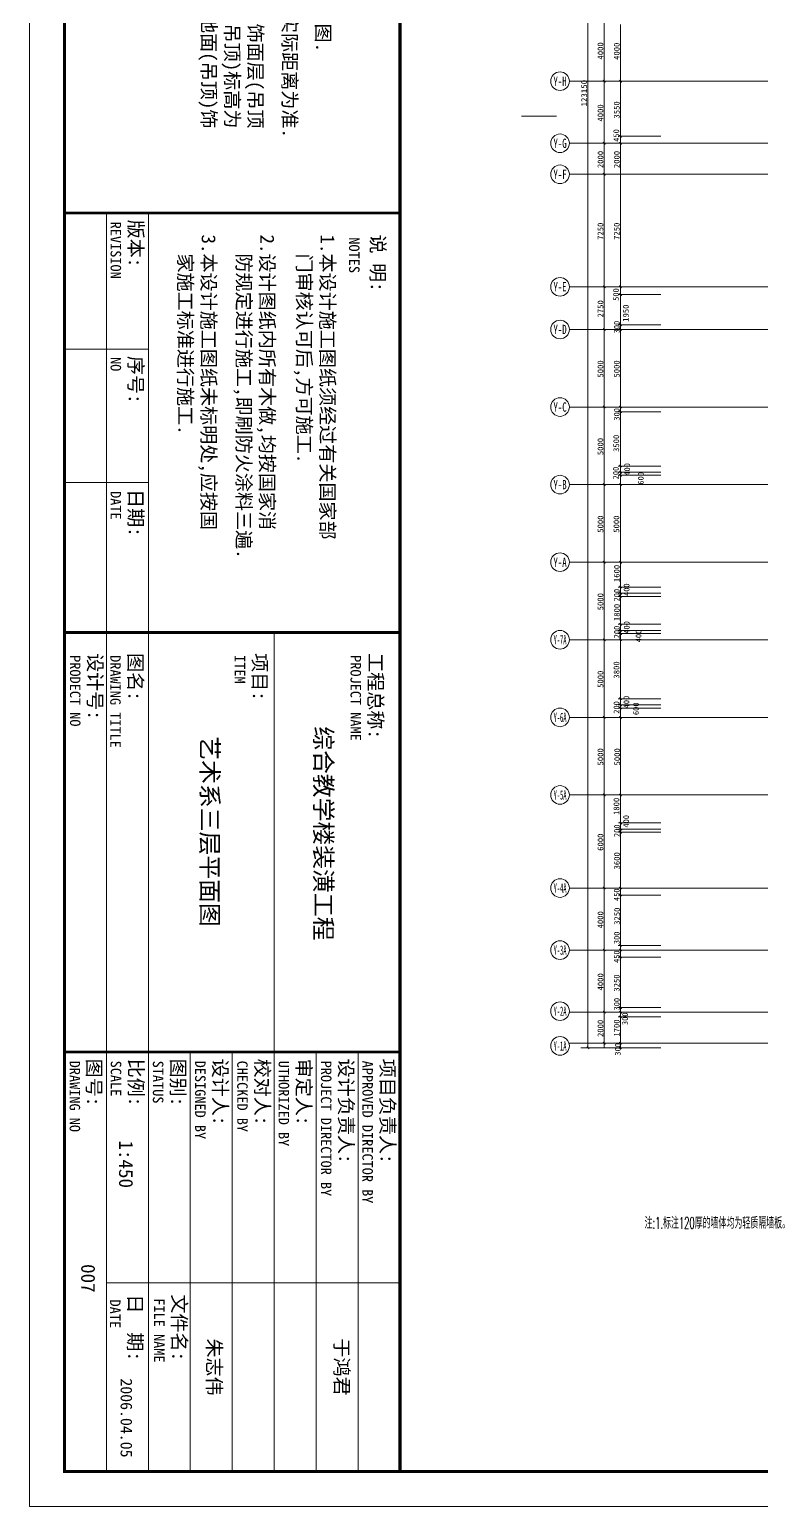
# Model space of a CAD drawing. Extents: x -307567 to 704339, y -10277 to 165507.
# Drawn here: x 80863 to 128064, y -10277 to 84910 of the extents above; entities that cross this region are included whole.
import ezdxf
from ezdxf.enums import TextEntityAlignment as Align

# ---------------------------------------------------------------- set-up
doc = ezdxf.new("R2010")
doc.units = 0
doc.header["$MEASUREMENT"] = 0
for name, color, linetype, lineweight in [('AXIS', 7, 'CONTINUOUS', 5), ('wode', 250, 'CONTINUOUS', 0), ('ziti', 32, 'CONTINUOUS', 0), ('我的', 255, 'CONTINUOUS', 0)]:
    doc.layers.add(name, color=color, linetype=linetype, lineweight=lineweight)
doc.styles.add('HZ', font='txt', dxfattribs={"width": 0.7, "height": 5, "bigfont": 'STF:宋体'})
doc.styles.get("Standard").update_dxf_attribs({"font": 'txt', "height": 3})

msp = doc.modelspace()

# ---------------------------------------------------------------- linework, layer by layer
at = {"layer": 'AXIS', "color": 0}
msp.add_lwpolyline([(211123.29347, 165506.44355), (80863.18581, 165506.44355), (80863.18581, -10277.09273), (211123.29347, -10277.09273)], close=True, dxfattribs=at)
at = {"layer": 'AXIS', "color": 0, "const_width": 180.29081}
msp.add_lwpolyline([(208869.65839, 163252.80847), (83116.82089, 163252.80847), (83116.82089, -8023.45765), (208869.65839, -8023.45765)], close=True, dxfattribs=at)
at = {"layer": 'wode', "color": 0}
for p, q in [((116874.03252, 19280.57061), (116874.03252, 142429.04041)), ((117924.01939, 81579.79339), (117924.01939, 85579.74187)), ((118974.00627, 78029.83472), (118974.00627, 85229.74472)), ((118974.00627, 78029.83472), (118974.00627, 81879.78964)), ((115674.04752, 81579.79339), (118974.00627, 81579.79339)), ((115674.04752, 81579.79339), (118974.00627, 81579.79339)), ((117924.01939, 77579.84034), (117924.01939, 81579.79339)), ((118824.00814, 81579.79339), (121616.51474, 81579.79339)), ((118974.00627, 81279.79714), (118974.00627, 81579.79339)), ((195197.62623, 81579.79339), (118974.00627, 81579.79339)), ((195197.62623, 81579.79339), (118974.00627, 81579.79339)), ((112597.2183, 79332.33461), (114847.19018, 79332.33461)), ((118974.00627, 68329.95749), (118974.00627, 79779.81589)), ((115674.04752, 77579.84034), (118974.00627, 77579.84034)), ((115674.04752, 77579.84034), (118974.00627, 77579.84034)), ((117924.01939, 75579.86839), (117924.01939, 77579.84034)), ((118824.00814, 78029.83472), (121568.28536, 78029.83472)), ((118824.00814, 77579.84034), (121616.51474, 77579.84034)), ((118974.00627, 77579.84034), (118974.00627, 78029.83472)), ((195197.62623, 77579.84034), (118974.00627, 77579.84034)), ((195197.62623, 77579.84034), (118974.00627, 77579.84034)), ((115674.04752, 75579.86839), (118974.00627, 75579.86839)), ((115674.04752, 75579.86839), (118974.00627, 75579.86839)), ((117924.01939, 68329.95749), (117924.01939, 75579.86839)), ((195197.62623, 75579.86839), (118974.00627, 75579.86839)), ((195197.62623, 75579.86839), (118974.00627, 75579.86839)), ((115674.04752, 68329.95749), (118974.00627, 68329.95749)), ((115674.04752, 68329.95749), (118974.00627, 68329.95749)), ((117924.01939, 65579.99034), (117924.01939, 68329.95749)), ((118824.00814, 68329.95749), (121616.51474, 68329.95749)), ((118824.00814, 67829.96679), (121568.28536, 67829.96679)), ((118974.00627, 67829.96679), (118974.00627, 68329.95749)), ((195197.62623, 68329.95749), (118974.00627, 68329.95749)), ((195197.62623, 68329.95749), (118974.00627, 68329.95749)), ((118974.00627, 65879.98659), (118974.00627, 67829.96679)), ((118824.00814, 65879.98659), (121568.28536, 65879.98659)), ((118974.00627, 65579.99034), (118974.00627, 65879.98659)), ((115674.04752, 65579.99034), (118974.00627, 65579.99034)), ((115674.04752, 65579.99034), (118974.00627, 65579.99034)), ((117924.01939, 60580.05589), (117924.01939, 65579.99034)), ((118824.00814, 65579.99034), (195197.62623, 65579.99034)), ((118974.00627, 56780.10186), (118974.00627, 65579.99034)), ((115674.04752, 60580.05589), (118974.00627, 60580.05589)), ((115674.04752, 60580.05589), (118974.00627, 60580.05589)), ((117924.01939, 55580.11686), (117924.01939, 60580.05589)), ((118824.00814, 60580.05589), (121616.51474, 60580.05589)), ((118824.00814, 60280.05964), (121568.28536, 60280.05964)), ((118974.00627, 60280.05964), (118974.00627, 60580.05589)), ((195197.62623, 60580.05589), (118974.00627, 60580.05589)), ((195197.62623, 60580.05589), (118974.00627, 60580.05589)), ((118974.00627, 56180.10936), (118974.00627, 57580.09339)), ((118824.00814, 56780.10186), (121568.28536, 56780.10186)), ((118824.00814, 56380.10839), (121568.28536, 56380.10839)), ((118824.00814, 56180.10936), (121568.28536, 56180.10936)), ((118974.00627, 56380.10839), (118974.00627, 56780.10186)), ((118974.00627, 45580.24339), (118974.00627, 56180.10936)), ((115674.04752, 55580.11686), (118974.00627, 55580.11686)), ((115674.04752, 55580.11686), (118974.00627, 55580.11686)), ((117924.01939, 50580.18013), (117924.01939, 55580.11686)), ((118824.00814, 55580.11686), (121616.51474, 55580.11686)), ((195197.62623, 55580.11686), (118974.00627, 55580.11686)), ((195197.62623, 55580.11686), (118974.00627, 55580.11686)), ((115674.04752, 50580.18013), (118974.00627, 50580.18013)), ((115674.04752, 50580.18013), (118974.00627, 50580.18013)), ((117924.01939, 45580.24339), (117924.01939, 50580.18013)), ((118824.00814, 50580.18013), (121616.51474, 50580.18013)), ((118974.00627, 50180.18665), (118974.00627, 50580.18013)), ((195197.62623, 50580.18013), (118974.00627, 50580.18013)), ((195197.62623, 50580.18013), (118974.00627, 50580.18013)), ((118974.00627, 48380.20915), (118974.00627, 49780.19089)), ((118824.00814, 48980.20165), (121568.28536, 48980.20165)), ((118824.00814, 48580.20589), (121568.28536, 48580.20589)), ((118974.00627, 48580.20589), (118974.00627, 48980.20165)), ((118824.00814, 48380.20915), (121568.28536, 48380.20915)), ((118974.00627, 47780.21665), (118974.00627, 48380.20915)), ((118974.00627, 45980.23915), (118974.00627, 47380.22089)), ((118824.00814, 46580.23165), (121568.28536, 46580.23165)), ((118824.00814, 46180.23589), (121568.28536, 46180.23589)), ((118824.00814, 45980.23915), (121568.28536, 45980.23915)), ((118974.00627, 46180.23589), (118974.00627, 46580.23165)), ((118974.00627, 45580.24339), (118974.00627, 45980.23915)), ((115674.04752, 45580.24339), (118974.00627, 45580.24339)), ((117924.01939, 40580.30436), (117924.01939, 45580.24339)), ((118824.00814, 45580.24339), (121616.51474, 45580.24339)), ((118824.00814, 45580.24339), (121616.51474, 45580.24339)), ((118974.00627, 40580.30436), (118974.00627, 45580.24339)), ((195197.62623, 45580.24339), (118974.00627, 45580.24339)), ((118974.00627, 41180.29686), (118974.00627, 42580.28089)), ((118824.00814, 41780.29165), (121568.28536, 41780.29165)), ((118824.00814, 41380.29589), (121568.28536, 41380.29589)), ((118824.00814, 41180.29686), (121568.28536, 41180.29686)), ((118974.00627, 41380.29589), (118974.00627, 41780.29165)), ((118974.00627, 40580.30436), (118974.00627, 41180.29686)), ((115674.04752, 40580.30436), (118974.00627, 40580.30436)), ((117924.01939, 35580.36533), (117924.01939, 40580.30436)), ((118824.00814, 40580.30436), (121616.51474, 40580.30436)), ((118974.00627, 25880.48811), (118974.00627, 40580.30436)), ((195197.62623, 40580.30436), (118974.00627, 40580.30436)), ((115674.04752, 35580.36533), (118974.00627, 35580.36533)), ((117924.01939, 29580.44148), (117924.01939, 35580.36533)), ((118837.30143, 35580.36533), (121616.51474, 35580.36533)), ((195197.62623, 35580.36533), (118974.00627, 35580.36533)), ((118837.30143, 33780.38783), (121568.28536, 33780.38783)), ((118837.30143, 33380.39436), (121568.28536, 33380.39436)), ((118837.30143, 33180.39533), (121568.28536, 33180.39533)), ((115674.04752, 29580.44148), (118974.00627, 29580.44148)), ((117924.01939, 25580.49186), (117924.01939, 29580.44148)), ((118837.30143, 29580.44148), (121616.51474, 29580.44148)), ((195197.62623, 29580.44148), (118974.00627, 29580.44148)), ((118837.30143, 29130.4471), (121568.28536, 29130.4471)), ((118824.00814, 25880.48811), (121568.28536, 25880.48811)), ((118974.00627, 25580.49186), (118974.00627, 25880.48811)), ((115674.04752, 25580.49186), (118974.00627, 25580.49186)), ((115674.04752, 25580.49186), (118974.00627, 25580.49186)), ((117924.01939, 21580.54167), (117924.01939, 25580.49186)), ((118824.00814, 25580.49186), (121616.51474, 25580.49186)), ((118824.00814, 25130.49748), (121568.28536, 25130.49748)), ((118824.00814, 25130.49748), (121568.28536, 25130.49748)), ((118974.00627, 25130.49748), (118974.00627, 25580.49186)), ((195197.62623, 25580.49186), (118974.00627, 25580.49186)), ((195197.62623, 25580.49186), (118974.00627, 25580.49186)), ((118974.00627, 19280.57061), (118974.00627, 25130.49748)), ((115670.6418, 21580.5411), (118974.00627, 21580.5411)), ((117924.01939, 19580.56686), (117924.01939, 21580.54167)), ((118824.00814, 21880.53792), (121568.28536, 21880.53792)), ((118824.00814, 21580.54167), (121616.51474, 21580.54167)), ((118824.00814, 21280.54542), (121568.28536, 21280.54542)), ((118974.00627, 21580.54167), (118974.00627, 21880.53792)), ((195197.62623, 21580.54167), (118974.00627, 21580.5411)), ((115648.26659, 19580.56686), (118974.00627, 19580.56686)), ((116424.148, 19280.57061), (119424.11051, 19280.57061)), ((117314.24918, 19580.56686), (121651.48745, 19580.56686)), ((117314.24918, 19280.57061), (121568.28536, 19280.57061)), ((117924.12926, 19580.56686), (117924.12926, 19280.57061)), ((154554.72606, 19580.56686), (118974.00627, 19580.56686))]:
    msp.add_line(p, q, dxfattribs=at)
at = {"layer": 'wode', "color": 0, "const_width": 67.49915}
for points in [[(117849.02033, 81654.79246), (117999.01846, 81504.79433)], [(118899.00721, 81654.79246), (119049.00533, 81504.79433)], [(118899.00721, 78104.83378), (119049.00533, 77954.83565)], [(117849.02033, 77654.8394), (117999.01846, 77504.84128)], [(118899.00721, 77654.8394), (119049.00533, 77504.84128)], [(117849.02033, 75654.86746), (117999.01846, 75504.86933)], [(117849.02033, 68404.95655), (117999.01846, 68254.95843)], [(118899.00721, 68404.95655), (119049.00533, 68254.95843)], [(118899.00721, 67904.96586), (119049.00533, 67754.96773)], [(117849.02033, 65654.9894), (117999.01846, 65504.99128)], [(118899.00721, 65954.98565), (119049.00533, 65804.98753)], [(118899.00721, 65654.9894), (119049.00533, 65504.99128)], [(118899.00721, 65654.9894), (119049.00533, 65504.99128)], [(117849.02033, 60655.05495), (117999.01846, 60505.05683)], [(118899.00721, 60655.05495), (119049.00533, 60505.05683)], [(118899.00721, 60355.0587), (119049.00533, 60205.06058)], [(118899.00721, 56855.10093), (119049.00533, 56705.1028)], [(118899.00721, 56455.10745), (119049.00533, 56305.10933)], [(118899.00721, 56255.10843), (119049.00533, 56105.1103)], [(117849.02033, 55655.11593), (117999.01846, 55505.1178)], [(118899.00721, 55655.11593), (119049.00533, 55505.1178)], [(117849.02033, 50655.17919), (117999.01846, 50505.18106)], [(118899.00721, 50655.17919), (119049.00533, 50505.18106)], [(118899.00721, 49055.20071), (119049.00533, 48905.20259)], [(118899.00721, 48655.20495), (119049.00533, 48505.20683)], [(118899.00721, 48455.20821), (119049.00533, 48305.21009)], [(118899.00721, 46655.23071), (119049.00533, 46505.23259)], [(118899.00721, 46255.23495), (119049.00533, 46105.23683)], [(118899.00721, 46055.23821), (119049.00533, 45905.24009)], [(117849.02033, 45655.24245), (117999.01846, 45505.24433)], [(118899.00721, 45655.24245), (119049.00533, 45505.24433)], [(118899.00721, 45655.24245), (119049.00533, 45505.24433)], [(118899.00721, 41855.29071), (119049.00533, 41705.29259)], [(118899.00721, 41455.29495), (119049.00533, 41305.29683)], [(118899.00721, 41255.29592), (119049.00533, 41105.2978)], [(117849.02033, 40655.30342), (117999.01846, 40505.3053)], [(118899.00721, 40655.30342), (119049.00533, 40505.3053)], [(118903.65803, 40650.30471), (119053.65615, 40500.30658)], [(117849.02033, 35655.3644), (117999.01846, 35505.36627)], [(118903.65803, 35650.36568), (119053.65615, 35500.36756)], [(118912.3005, 33845.38946), (119062.29862, 33695.39134)], [(118912.3005, 33455.39342), (119062.29862, 33305.3953)], [(118902.30306, 33255.3944), (119052.30119, 33105.39627)], [(117849.02033, 29655.44054), (117999.01846, 29505.44242)], [(118902.30306, 29655.44054), (119052.30119, 29505.44242)], [(118902.30306, 29205.44617), (119052.30119, 29055.44804)], [(118899.00721, 25955.48717), (119049.00533, 25805.48905)], [(117849.02033, 25655.49092), (117999.01846, 25505.4928)], [(118899.00721, 25655.49092), (119049.00533, 25505.4928)], [(118899.00721, 25205.49655), (119049.00533, 25055.49842)], [(118899.00721, 25205.49655), (119049.00533, 25055.49842)], [(118899.00721, 21955.53698), (119049.00533, 21805.53886)], [(117849.02033, 21655.54073), (117999.01846, 21505.54261)], [(118899.00721, 21655.54073), (119049.00533, 21505.54261)], [(118899.00721, 21355.54448), (119049.00533, 21205.54636)], [(116799.03346, 19355.56967), (116949.03158, 19205.57155)], [(117849.02033, 19655.56592), (117999.01846, 19505.5678)], [(118889.00977, 19655.56592), (119039.0079, 19505.5678)], [(118889.11963, 19355.56967), (119039.11776, 19205.57155)]]:
    msp.add_lwpolyline(points, dxfattribs=at)
at = {"layer": 'wode', "color": 0}
for centre in [(115074.05502, 81579.79339), (115074.05502, 81579.79339), (115074.05502, 77579.84034), (115074.05502, 77579.84034), (115074.05502, 75579.86839), (115074.05502, 75579.86839), (115074.05502, 68329.95749), (115074.05502, 68329.95749), (115074.05502, 65579.99034), (115074.05502, 65579.99034), (115074.05502, 60580.05589), (115074.05502, 60580.05589), (115074.05502, 55580.11686), (115074.05502, 55580.11686), (115074.05502, 50580.18013), (115074.05502, 50580.18013), (115074.05502, 45580.24339), (115074.05502, 40580.30436), (115074.05502, 35580.36533), (115074.05502, 29580.44148), (115074.05502, 25580.49186), (115074.05502, 25580.49186), (115074.05502, 21644.54023), (115074.05502, 19406.56848)]:
    msp.add_circle(centre, 599.9925, dxfattribs=at)
at = {"layer": '我的', "color": 0}
for p, q in [((85821.18299, 46049.24396), (85821.18299, 73085.59476)), ((88525.54509, 46049.24396), (88525.54509, 73085.59476)), ((83116.82089, 64301.72523), (88525.54509, 64301.72523)), ((83116.82089, 55721.22322), (88525.54509, 55721.22322)), ((85821.18299, 46049.24396), (85821.18299, 19012.89315)), ((88525.54509, 46049.24396), (88525.54509, 19012.89315)), ((96638.63138, 46049.24396), (96638.63138, 19012.89315)), ((85821.18299, 19012.89315), (85821.18299, -8023.45765)), ((88525.54509, 19012.89315), (88525.54509, -8023.45765)), ((91229.90718, 19012.89315), (91229.90718, -8023.45765)), ((93934.26928, 19012.89315), (93934.26928, -8023.45765)), ((96638.63138, 19012.89315), (96638.63138, -8023.45765)), ((99342.99347, 19012.89315), (99342.99347, -8023.45765)), ((102047.35557, 19012.89315), (102047.35557, -8023.45765)), ((104751.71767, 4144.71775), (85821.18299, 4144.71775))]:
    msp.add_line(p, q, dxfattribs=at)
for points, const_width in [([(104751.71767, 163252.80847), (104751.71767, -8023.45765)], 225.36351), ([(83116.82089, 73085.59476), (104751.71767, 73085.59476)], 180.29081), ([(83116.82089, 46049.24396), (104751.71767, 46049.24396)], 180.29081), ([(83116.82089, 19012.89315), (104751.71767, 19012.89315)], 180.29081)]:
    msp.add_lwpolyline(points, dxfattribs=dict(at, const_width=const_width))

# ---------------------------------------------------------------- texts
at = {"layer": 'wode', "color": 0}
for s, width, p, p2 in [('4000', 0.93474, (117864.03479, 82979.77284), (117864.03479, 84089.76263)), ('4000', 0.934736, (118914.02167, 82954.77468), (118914.02167, 84064.75989)), ('123150', 0.943448, (116814.04792, 79954.81218), (116814.04792, 81664.78989)), ('4000', 0.934736, (117864.03479, 78979.82437), (117864.03479, 80089.80958)), ('3550', 0.845717, (118914.02167, 79174.8201), (118914.02167, 80284.80989)), ('450', 0.863999, (118885.53081, 77677.83259), (118885.53081, 78487.82155)), ('2000', 0.934736, (117864.03479, 75979.86187), (117864.03479, 77089.84708)), ('2000', 0.934736, (118914.57098, 75979.86187), (118914.57098, 77089.84708)), ('7250', 0.845714, (117864.03479, 71354.91815), (117864.03479, 72464.90336)), ('7250', 0.845714, (118914.57098, 71354.91815), (118914.57098, 72464.90336)), ('500', 0.925718, (118866.96415, 67424.99749), (118866.96415, 68234.99103)), ('2750', 0.845714, (117864.03479, 66354.9837), (117864.03479, 67464.96891)), ('1950', 0.934736, (119502.91811, 66074.9869), (119502.91811, 67184.97211)), ('300', 0.925713, (118914.02167, 65329.99499), (118914.02167, 66139.98395)), ('5000', 0.934736, (117864.03479, 62480.03061), (117864.03479, 63590.01582)), ('5000', 0.934736, (118914.02167, 62480.03061), (118914.02167, 63590.01582)), ('300', 0.925713, (118914.02167, 59704.06739), (118914.02167, 60514.05635)), ('5000', 0.934736, (117864.03479, 57480.09617), (117864.03479, 58590.08138)), ('3500', 0.887999, (118883.99275, 57686.32986), (118883.99275, 58796.31506)), ('200', 0.925718, (118853.01169, 55920.112), (118853.01169, 56730.10554)), ('400', 0.925713, (119587.76813, 56157.1116), (119587.76813, 56967.10056)), ('600', 0.925713, (120466.40705, 55581.62289), (120466.40705, 56391.61185)), ('5000', 0.934736, (117864.03479, 52480.15714), (117864.03479, 53590.14235)), ('5000', 0.934736, (118894.0268, 52480.15714), (118894.0268, 53590.14235)), ('1600', 0.986666, (118914.02167, 49300.19735), (118914.02167, 50410.18256)), ('5000', 0.934736, (117864.03479, 47480.2204), (117864.03479, 48590.20561)), ('200', 0.925716, (118914.02167, 48052.21185), (118914.02167, 48862.2031)), ('400', 0.925713, (119549.49956, 48406.69274), (119549.49956, 49216.6817)), ('1800', 0.986668, (118927.27834, 46785.96181), (118927.27834, 47895.94931)), ('400', 0.925716, (119560.00969, 45972.23754), (119560.00969, 46782.22879)), ('200', 0.925713, (118919.47814, 45676.70672), (118919.47814, 46486.69568)), ('400', 0.925713, (120322.74429, 45420.67126), (120322.74429, 46230.66022)), ('3800', 0.888001, (118900.72838, 43080.32423), (118900.72838, 44190.31173)), ('5000', 0.934738, (117864.03479, 42480.28137), (117864.03479, 43590.26887)), ('400', 0.925716, (119538.0373, 41161.96594), (119538.0373, 41971.95719)), ('200', 0.925716, (118900.72838, 40814.03557), (118900.72838, 41624.02682)), ('600', 0.925716, (120156.99929, 40729.20845), (120156.99929, 41539.19969)), ('5000', 0.934736, (117864.03479, 37480.34464), (117864.03479, 38590.32985)), ('5000', 0.934736, (118944.01397, 37480.34464), (118944.01397, 38590.32985)), ('1800', 0.986666, (118896.04093, 34289.13086), (118896.04093, 35399.11607)), ('200', 0.925713, (118927.31496, 32867.40105), (118927.31496, 33677.39001)), ('400', 0.925716, (119521.11857, 33476.67459), (119521.11857, 34286.66584)), ('6000', 0.934737, (117864.03479, 31980.41148), (117864.03479, 33090.39783)), ('3600', 0.888, (118927.31496, 30780.42648), (118927.31496, 31890.41283)), ('450', 0.864, (118914.02167, 28740.45221), (118914.02167, 29550.44231)), ('4000', 0.934737, (117864.03479, 26980.47474), (117864.03479, 28090.46109)), ('3250', 0.845714, (118934.01653, 27210.47179), (118934.01653, 28320.45814)), ('300', 0.925715, (118914.02167, 25964.48669), (118914.02167, 26774.4768)), ('450', 0.864, (118914.02167, 24750.50231), (118914.02167, 25560.49241)), ('4000', 0.934737, (117864.03479, 22980.52398), (117864.03479, 24090.51033)), ('3250', 0.845714, (118914.02167, 22905.52491), (118914.02167, 24015.51127)), ('300', 0.925715, (118914.02167, 21690.54033), (118914.02167, 22500.53044)), ('2000', 0.934737, (117864.03479, 19980.56148), (117864.03479, 21090.54783)), ('1700', 0.986667, (118914.02167, 20003.56153), (118914.02167, 21113.54788)), ('300', 0.925715, (119452.01543, 20748.55172), (119452.01543, 21558.54182)), ('300', 0.925715, (118984.22343, 18780.57648), (118984.22343, 19590.56658))]:
    msp.add_text(s, height=374.995313, rotation=90, dxfattribs=dict(at, width=width)).set_placement(p, p2, align=Align.FIT)
for s, width, p, p2 in [('Y-H', 0.531555, (114648.81619, 81279.79714), (115499.29384, 81279.79714)), ('Y-H', 0.531555, (114648.81619, 81279.79714), (115499.29384, 81279.79714)), ('Y-G', 0.531555, (114648.81619, 77279.84409), (115499.29384, 77279.84409)), ('Y-G', 0.531555, (114648.81619, 77279.84409), (115499.29384, 77279.84409)), ('Y-F', 0.531555, (114648.81619, 75279.87214), (115499.29384, 75279.87214)), ('Y-F', 0.531555, (114648.81619, 75279.87214), (115499.29384, 75279.87214)), ('Y-E', 0.531555, (114648.81619, 68029.96124), (115499.29384, 68029.96124)), ('Y-E', 0.531555, (114648.81619, 68029.96124), (115499.29384, 68029.96124)), ('Y-D', 0.531555, (114648.81619, 65279.99409), (115499.29384, 65279.99409)), ('Y-D', 0.531555, (114648.81619, 65279.99409), (115499.29384, 65279.99409)), ('Y-C', 0.531555, (114648.81619, 60280.05964), (115499.29384, 60280.05964)), ('Y-C', 0.531555, (114648.81619, 60280.05964), (115499.29384, 60280.05964)), ('Y-B', 0.531555, (114648.81619, 55280.12061), (115499.29384, 55280.12061)), ('Y-B', 0.531555, (114648.81619, 55280.12061), (115499.29384, 55280.12061)), ('Y-A', 0.531555, (114648.81619, 50280.18388), (115499.29384, 50280.18388)), ('Y-A', 0.531555, (114648.81619, 50280.18388), (115499.29384, 50280.18388)), ('Y-7A', 0.378412, (114657.82487, 45280.24714), (115490.32179, 45280.24714)), ('Y-6A', 0.378412, (114657.82487, 40280.30811), (115490.32179, 40280.30811)), ('Y-5A', 0.378412, (114657.82487, 35280.36908), (115490.32179, 35280.36908)), ('Y-4A', 0.378412, (114657.82487, 29280.44523), (115490.32179, 29280.44523)), ('Y-3A', 0.378412, (114657.82487, 25280.49561), (115490.32179, 25280.49561)), ('Y-3A', 0.378412, (114657.82487, 25280.49561), (115490.32179, 25280.49561)), ('Y-2A', 0.378412, (114657.82487, 21344.54398), (115490.32179, 21344.54398)), ('Y-1A', 0.416254, (114657.82487, 19106.57223), (115490.32179, 19106.57223))]:
    msp.add_text(s, height=599.9925, dxfattribs=dict(at, width=width)).set_placement(p, p2, align=Align.FIT)
at = {"layer": 'ziti', "color": 0, "style": 'HZ', "width": 0.48877}
msp.add_text('注:1.标注120厚的墙体均为轻质隔墙板。', height=749.9906251, dxfattribs=at).set_placement((120526.50151, 7624.75088), (129910.75921, 7624.75088), align=Align.FIT)
at = {"layer": '我的', "color": 0, "attachment_point": 1, "rotation": 270}
for s, insert, char_height, width in [('{\\fSimHei|b0|i0|c134|p2;\\C250;3.图纸中标高是以地面饰面层(吊顶\\P饰面层)做完后的地面(吊顶)标高为\\P相对零标高(即以扣除地面(吊顶)饰\\P面层高度)}', (95890.3489, 97588.22632), 901.4540322, 22452.787921), ('{\\fSimHei|b0|i0|c134|p2;\\C250;2.若发现误差时,应以实际距离为准.}', (98093.42574, 97588.22632), 901.4540322, 22452.787921), ('{\\fSimHei|b0|i0|c134|p2;\\C250;1.切勿以比例尺度量此图.}', (100244.34835, 97588.22632), 901.4540322, 22452.787921), ('{\\fSimSun|b0|i0|c134|p2;\\C250;REVISION}', (86767.35659, 72527.25584), 676.0905242, 8327.3438844), ('{\\fSimHei|b0|i0|c134|p2;\\C250;版本:}', (88165.43444, 72657.82455), 901.4540322, 8327.3438066), ('{\\fSimHei|b0|i0|c134|p2;\\C250;3.本设计施工图纸未标明处,应按国\\P  家施工标准进行施工.}', (92867.70953, 71702.90988), 901.4540322, 22452.787921), ('{\\fSimHei|b0|i0|c134|p2;\\C250;2.设计图纸内所有木做,均按国家消\\P  防规定进行施工,即刷防火涂料三遍.}', (96645.18088, 71702.90988), 901.4540322, 22452.787921), ('{\\fSimHei|b0|i0|c134|p2;\\C250;1.本设计施工图纸须经过有关国家部\\P  门审核认可后,方可施工.}', (100534.67441, 71702.90988), 901.4540322, 22452.787921), ('{\\fSimSun|b0|i0|c134|p2;\\C250;NOTES}', (102143.9754, 71519.16563), 676.0905242, 8327.3438844), ('{\\fSimHei|b0|i0|c134|p2;\\C250;说 明:}', (103777.92565, 71702.90988), 901.4540322, 8327.3438066), ('{\\fSimHei|b0|i0|c134|p2;\\C250;序号:}', (88165.43444, 63873.95502), 901.4540322, 8327.3438066), ('{\\fSimSun|b0|i0|c134|p2;\\C250;NO}', (86767.35659, 63801.83268), 676.0905242, 8327.3438844), ('{\\fSimSun|b0|i0|c134|p2;\\C250;DATE}', (86767.35659, 55162.88429), 676.0905242, 8327.3438844), ('{\\fSimHei|b0|i0|c134|p2;\\C250;日期:}', (88165.43444, 55293.453), 901.4540322, 8327.3438066), ('{\\fSimSun|b0|i0|c134|p2;\\C250;PRODECT NO}', (84149.88534, 44590.90504), 676.0905242, 14073.9028503), ('{\\fSimHei|b0|i0|c134|p2;\\C250;设计号:}', (85547.96319, 44721.47374), 901.4540322, 8327.3438066), ('{\\fSimSun|b0|i0|c134|p2;\\C250;DRAWING TITLE}', (86743.62267, 44590.90504), 676.0905242, 8327.3438844), ('{\\fSimHei|b0|i0|c134|p2;\\C250;图名:}', (88140.71771, 44721.47374), 901.4540322, 9939.0197859), ('{\\fSimSun|b0|i0|c134|p2;\\C250;ITEM}', (94771.23393, 44590.90504), 676.0905242, 8327.3438844), ('{\\fSimHei|b0|i0|c134|p2;\\C250;项目:}', (96168.32897, 44721.47374), 901.4540322, 8327.3438066), ('{\\fSimSun|b0|i0|c134|p2;\\C250;PROJECT NAME}', (102238.60345, 44590.90504), 676.0905242, 8327.3438844), ('{\\fSimHei|b0|i0|c134|p2;\\C250;工程总称:}', (103635.6985, 44721.47374), 901.4540322, 8327.3438066), ('{\\fSimSun|b0|i0|c134|p2;\\C250;艺术系三层平面图}', (93053.90187, 39360.76709), 1124.8645568, 22647.6855267), ('{\\fSimHei|b0|i0|c134|p2;\\C250;综合教学楼装潢工程}', (100379.87427, 40007.14825), 1124.8645568, 22647.6855267), ('{\\fSimSun|b0|i0|c134|p2;\\C250;DRAWING NO}', (84127.41446, 18454.55423), 676.0905242, 14073.9028503), ('{\\fSimHei|b0|i0|c134|p2;\\C250;图号:}', (85478.01635, 18585.12294), 901.4540322, 8327.3438066), ('{\\fSimSun|b0|i0|c134|p2;\\C250;SCALE}', (86779.95592, 18454.55423), 676.0905242, 14073.9028503), ('{\\fSimHei|b0|i0|c134|p2;\\C250;比例:}', (88178.03376, 18585.12294), 901.4540322, 8327.3438066), ('{\\fSimSun|b0|i0|c134|p2;\\C250;STATUS}', (89494.96367, 18454.55423), 676.0905242, 14073.9028503), ('{\\fSimHei|b0|i0|c134|p2;\\C250;图别:}', (90893.04152, 18585.12294), 901.4540322, 8327.3438066), ('{\\fSimSun|b0|i0|c134|p2;\\C250;DESIGNED BY}', (92217.7007, 18454.55423), 676.0905242, 14073.9028503), ('{\\fSimHei|b0|i0|c134|p2;\\C250;设计人:}', (93615.77854, 18585.12294), 901.4540322, 8327.3438066), ('{\\fSimSun|b0|i0|c134|p2;\\C250;CHECKED BY}', (94931.33027, 18454.55423), 676.0905242, 14073.9028503), ('{\\fSimHei|b0|i0|c134|p2;\\C250;校对人:}', (96329.40812, 18585.12294), 901.4540322, 8327.3438066), ('{\\fSimSun|b0|i0|c134|p2;\\C250;UTHORIZED BY}', (97604.60406, 18454.55423), 676.0905242, 14073.9028503), ('{\\fSimHei|b0|i0|c134|p2;\\C250;审定人:}', (99002.68191, 18585.12294), 901.4540322, 8327.3438066), ('{\\fSimSun|b0|i0|c134|p2;\\C250;PROJECT DIRECTOR BY}', (100333.38451, 18454.55423), 676.0905242, 14073.9028503), ('{\\fSimHei|b0|i0|c134|p2;\\C250;设计负责人:}', (101731.46236, 18585.12294), 901.4540322, 8327.3438066), ('{\\fSimSun|b0|i0|c134|p2;\\C250;APPROVED DIRECTOR BY}', (103004.60472, 18454.55423), 676.0905242, 14073.9028503), ('{\\fSimHei|b0|i0|c134|p2;\\C250;项目负责人:}', (104402.68256, 18585.12294), 901.4540322, 8327.3438066), ('{\\fSimHei|b0|i0|c134|p2;\\C250;1:450}', (87539.70379, 13313.87233), 901.4540322, 8327.3438066), ('{\\fSimHei|b0|i0|c134|p2;\\C250;007}', (85098.65291, 5343.92659), 901.4540322, 8327.3438066), ('{\\fSimSun|b0|i0|c134|p2;\\C250;DATE}', (86731.20993, 3057.93986), 676.0905242, 14073.9028503), ('{\\fSimHei|b0|i0|c134|p2;\\C250;日  期:}', (88129.28777, 3395.7397), 901.4540322, 8327.3438066), ('{\\fSimSun|b0|i0|c134|p2;\\C250;FILE NAME}', (89572.62411, 3135.65181), 676.0905242, 14073.9028503), ('{\\fSimHei|b0|i0|c134|p2;\\C250;文件名:}', (90970.70196, 3395.7397), 901.4540322, 8327.3438066), ('{\\fSimHei|b0|i0|c134|p2;\\C250;朱志伟}', (93223.45391, 555.82315), 901.4540322, 8327.3438066), ('{\\fSimHei|b0|i0|c134|p2;\\C250;于鸿君}', (101446.60247, 555.82315), 901.4540322, 8327.3438066), ('{\\fSimHei|b0|i0|c134|p2;\\C250;2006.04.05}', (87488.56056, -2021.85939), 750, 8327.3438066)]:
    msp.add_mtext(s, dxfattribs=dict(at, insert=insert, char_height=char_height, width=width))

doc.saveas('drawing.dxf')
